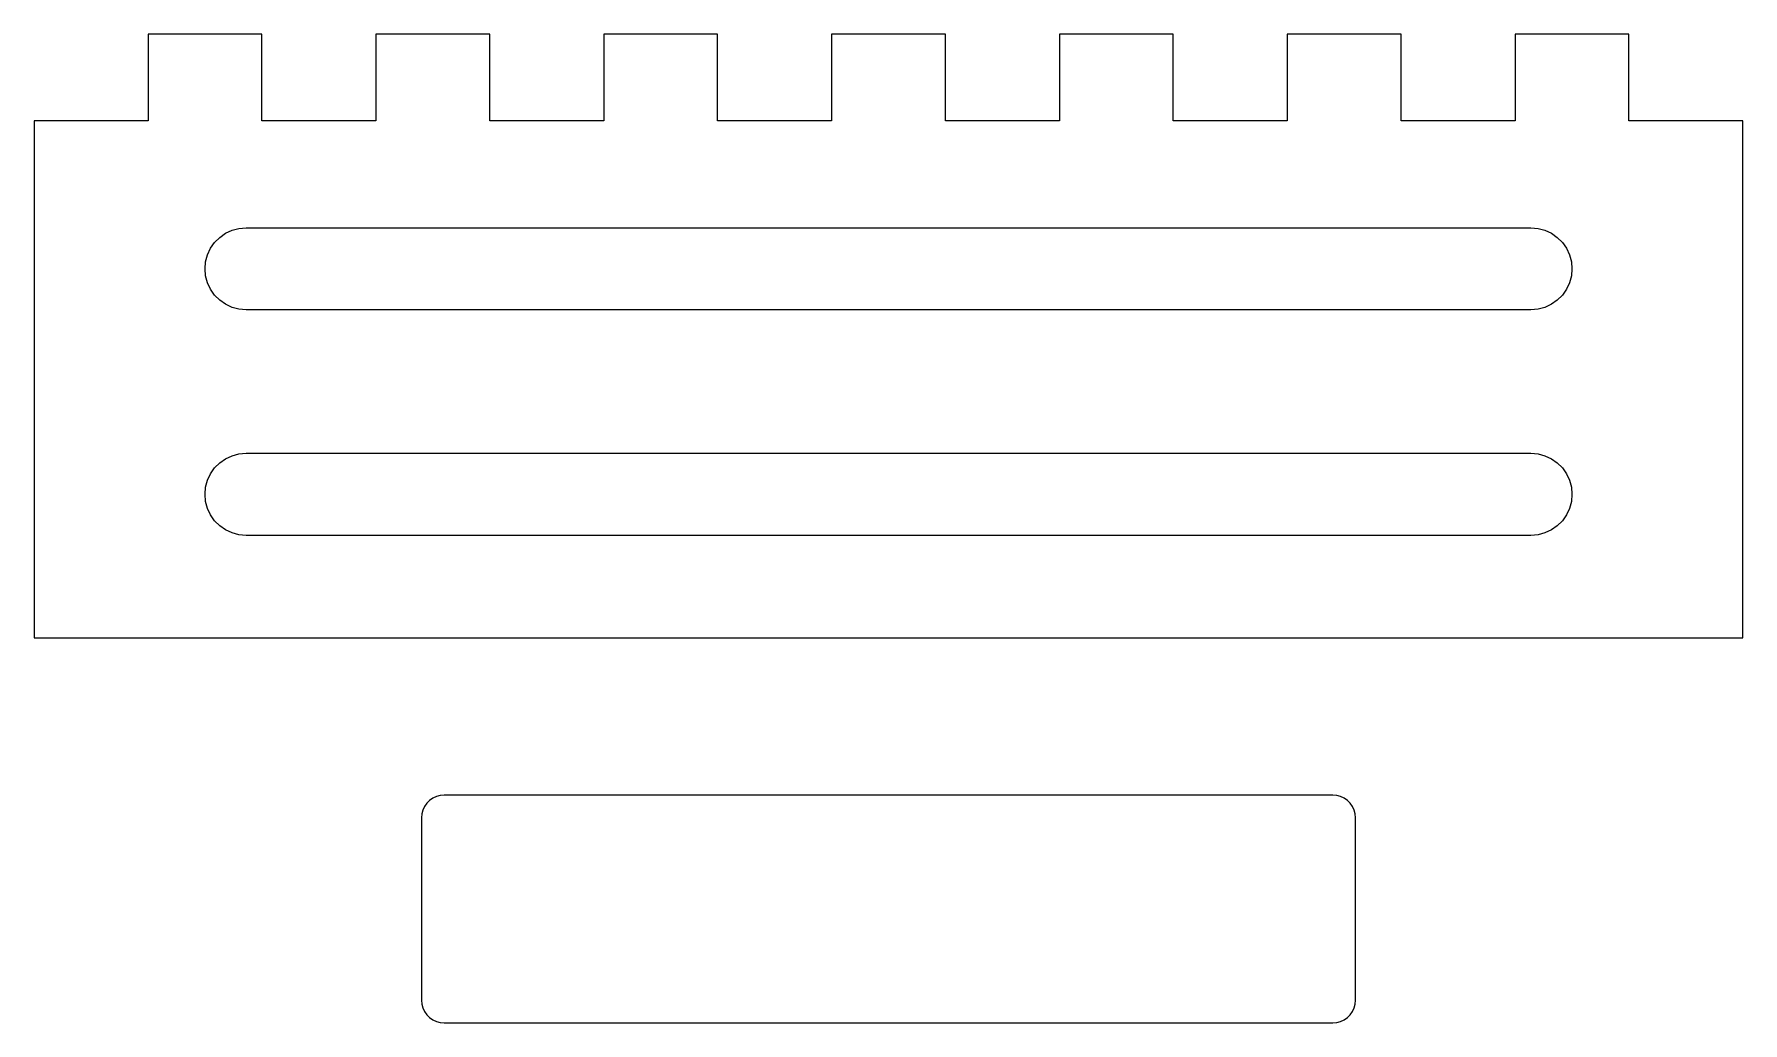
# Model space of a CAD drawing. Header units: metres. Extents: x -55 to 317, y -317 to 55.
# Drawn here: x -37.5 to 37.5, y -298.3 to -254.9 of the extents above; entities that cross this region are included whole.
import ezdxf

# ---------------------------------------------------------------- set-up
doc = ezdxf.new("R2010")
doc.units = ezdxf.units.M

msp = doc.modelspace()

# ---------------------------------------------------------------- linework, layer by layer
for p, q in [((-27.5, -254.853), (-32.5, -254.853)), ((-32.5, -254.853), (-32.5, -258.653)), ((-27.5, -258.653), (-27.5, -254.853)), ((-17.5, -254.853), (-22.5, -254.853)), ((-22.5, -254.853), (-22.5, -258.653)), ((-17.5, -258.653), (-17.5, -254.853)), ((-7.5, -254.853), (-12.5, -254.853)), ((-12.5, -254.853), (-12.5, -258.653)), ((-7.5, -258.653), (-7.5, -254.853)), ((-2.49998, -254.853), (-2.5, -258.653)), ((2.5, -254.853), (-2.49998, -254.853)), ((2.49998, -258.653), (2.5, -254.853)), ((12.5, -254.853), (7.5, -254.853)), ((7.5, -254.853), (7.5, -258.653)), ((12.5, -258.653), (12.5, -254.853)), ((22.5, -254.853), (17.5, -254.853)), ((17.5, -254.853), (17.5, -258.653)), ((22.5, -258.653), (22.5, -254.853)), ((32.5, -254.853), (27.5, -254.853)), ((27.5, -254.853), (27.5, -258.653)), ((32.5, -258.653), (32.5, -254.853)), ((-32.5, -258.653), (-37.5, -258.653)), ((-37.5, -258.653), (-37.5, -281.353)), ((-22.5, -258.653), (-27.5, -258.653)), ((-12.5, -258.653), (-17.5, -258.653)), ((-2.5, -258.653), (-7.5, -258.653)), ((7.5, -258.653), (2.49998, -258.653)), ((17.5, -258.653), (12.5, -258.653)), ((27.5, -258.653), (22.5, -258.653)), ((37.5, -258.653), (32.5, -258.653)), ((37.5, -281.353), (37.5, -258.653)), ((-29.7588, -264.253), (-29.5789, -263.996)), ((-29.5789, -263.996), (-29.357, -263.774)), ((-29.357, -263.774), (-29.1, -263.594)), ((-29.1, -263.594), (-28.8156, -263.462)), ((-28.8156, -263.462), (-28.5126, -263.38)), ((-28.5126, -263.38), (-28.2, -263.353)), ((-28.2, -263.353), (28.2, -263.353)), ((28.2, -263.353), (28.5126, -263.38)), ((28.5126, -263.38), (28.8156, -263.462)), ((28.8156, -263.462), (29.1, -263.594)), ((29.1, -263.594), (29.357, -263.774)), ((29.357, -263.774), (29.5789, -263.996)), ((29.5789, -263.996), (29.7588, -264.253)), ((-29.9726, -264.841), (-29.8914, -264.537)), ((-29.8914, -264.537), (-29.7588, -264.253)), ((29.7588, -264.253), (29.8914, -264.537)), ((29.8914, -264.537), (29.9726, -264.841)), ((-30, -265.153), (-29.9726, -264.841)), ((-29.9726, -265.466), (-30, -265.153)), ((-29.8914, -265.769), (-29.9726, -265.466)), ((29.9726, -265.466), (29.8914, -265.769)), ((29.9726, -264.841), (30, -265.153)), ((30, -265.153), (29.9726, -265.466)), ((-29.7588, -266.053), (-29.8914, -265.769)), ((-29.5789, -266.31), (-29.7588, -266.053)), ((29.7588, -266.053), (29.5789, -266.31)), ((29.8914, -265.769), (29.7588, -266.053)), ((-29.357, -266.532), (-29.5789, -266.31)), ((-29.1, -266.712), (-29.357, -266.532)), ((-28.8156, -266.845), (-29.1, -266.712)), ((-28.5126, -266.926), (-28.8156, -266.845)), ((-28.2, -266.953), (-28.5126, -266.926)), ((28.2, -266.953), (-28.2, -266.953)), ((28.5126, -266.926), (28.2, -266.953)), ((28.8156, -266.845), (28.5126, -266.926)), ((29.1, -266.712), (28.8156, -266.845)), ((29.357, -266.532), (29.1, -266.712)), ((29.5789, -266.31), (29.357, -266.532)), ((-29.5789, -273.896), (-29.357, -273.674)), ((-29.357, -273.674), (-29.1, -273.494)), ((-29.1, -273.494), (-28.8156, -273.362)), ((-28.8156, -273.362), (-28.5126, -273.28)), ((-28.5126, -273.28), (-28.2, -273.253)), ((-28.2, -273.253), (28.2, -273.253)), ((28.2, -273.253), (28.5125, -273.28)), ((28.5125, -273.28), (28.8156, -273.362)), ((28.8156, -273.362), (29.1, -273.494)), ((29.1, -273.494), (29.357, -273.674)), ((29.357, -273.674), (29.5789, -273.896)), ((-29.9726, -274.74), (-29.8914, -274.437)), ((-29.8914, -274.437), (-29.7588, -274.153)), ((-29.7588, -274.153), (-29.5789, -273.896)), ((29.5789, -273.896), (29.7588, -274.153)), ((29.7588, -274.153), (29.8914, -274.437)), ((29.8914, -274.437), (29.9726, -274.74)), ((-30, -275.053), (-29.9726, -274.74)), ((-29.9726, -275.366), (-30, -275.053)), ((29.9726, -274.74), (30, -275.053)), ((30, -275.053), (29.9726, -275.366)), ((-29.8914, -275.669), (-29.9726, -275.366)), ((-29.7588, -275.953), (-29.8914, -275.669)), ((-29.5789, -276.21), (-29.7588, -275.953)), ((29.7588, -275.953), (29.5789, -276.21)), ((29.8914, -275.669), (29.7588, -275.953)), ((29.9726, -275.366), (29.8914, -275.669)), ((-29.357, -276.432), (-29.5789, -276.21)), ((-29.1, -276.612), (-29.357, -276.432)), ((-28.8156, -276.745), (-29.1, -276.612)), ((-28.5126, -276.826), (-28.8156, -276.745)), ((28.8156, -276.745), (28.5125, -276.826)), ((29.1, -276.612), (28.8156, -276.745)), ((29.357, -276.432), (29.1, -276.612)), ((29.5789, -276.21), (29.357, -276.432)), ((-28.2, -276.853), (-28.5126, -276.826)), ((28.2, -276.853), (-28.2, -276.853)), ((28.5125, -276.826), (28.2, -276.853)), ((-37.5, -281.353), (37.5, -281.353)), ((-20.266, -288.61), (-20.366, -288.753)), ((-20.1428, -288.487), (-20.266, -288.61)), ((-20, -288.387), (-20.1428, -288.487)), ((-19.842, -288.313), (-20, -288.387)), ((-19.6736, -288.268), (-19.842, -288.313)), ((-19.5, -288.253), (-19.6736, -288.268)), ((19.5, -288.253), (-19.5, -288.253)), ((19.6736, -288.268), (19.5, -288.253)), ((19.842, -288.313), (19.6736, -288.268)), ((20, -288.387), (19.842, -288.313)), ((20.1428, -288.487), (20, -288.387)), ((20.266, -288.61), (20.1428, -288.487)), ((20.366, -288.753), (20.266, -288.61)), ((-20.4848, -289.079), (-20.5, -289.253)), ((-20.5, -289.253), (-20.5, -297.253)), ((-20.4397, -288.911), (-20.4848, -289.079)), ((-20.366, -288.753), (-20.4397, -288.911)), ((20.4397, -288.911), (20.366, -288.753)), ((20.4848, -289.079), (20.4397, -288.911)), ((20.5, -289.253), (20.4848, -289.079)), ((20.5, -297.253), (20.5, -289.253)), ((-20.5, -297.253), (-20.4848, -297.427)), ((-20.4848, -297.427), (-20.4397, -297.595)), ((-20.4397, -297.595), (-20.366, -297.753)), ((20.366, -297.753), (20.4397, -297.595)), ((20.4397, -297.595), (20.4848, -297.427)), ((20.4848, -297.427), (20.5, -297.253)), ((-20.366, -297.753), (-20.266, -297.896)), ((-20.266, -297.896), (-20.1428, -298.019)), ((-20.1428, -298.019), (-20, -298.119)), ((-20, -298.119), (-19.842, -298.193)), ((-19.842, -298.193), (-19.6736, -298.238)), ((-19.6736, -298.238), (-19.5, -298.253)), ((-19.5, -298.253), (19.5, -298.253)), ((19.5, -298.253), (19.6736, -298.238)), ((19.6736, -298.238), (19.842, -298.193)), ((19.842, -298.193), (20, -298.119)), ((20, -298.119), (20.1428, -298.019)), ((20.1428, -298.019), (20.266, -297.896)), ((20.266, -297.896), (20.366, -297.753))]:
    msp.add_line(p, q)

doc.saveas('drawing.dxf')
